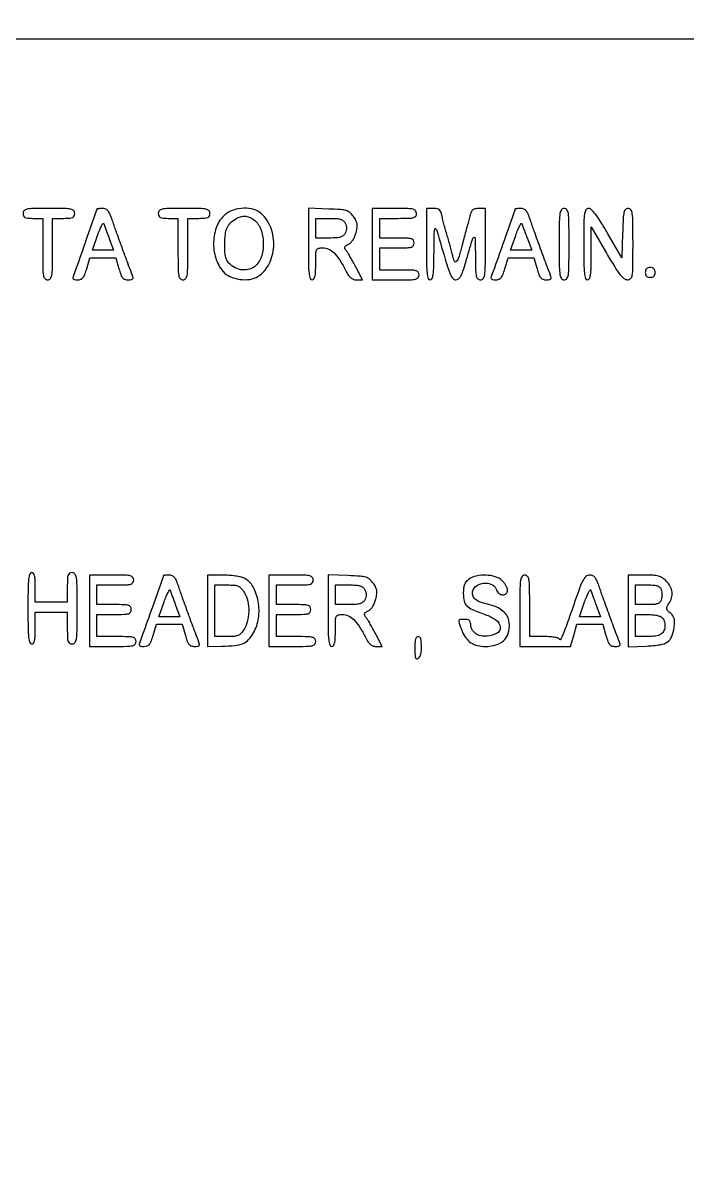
# Model space of a CAD drawing. Extents: x 0 to 1066, y 0 to 761.
# Drawn here: x 897.26 to 920.12, y 696.9 to 735.98 of the extents above; entities that cross this region are included whole.
import ezdxf

# ---------------------------------------------------------------- set-up
doc = ezdxf.new("R2010")
doc.units = 0
doc.header["$MEASUREMENT"] = 0

msp = doc.modelspace()

# ---------------------------------------------------------------- linework, layer by layer
msp.add_lwpolyline([(183.390323, 95.266879, 0.000001), (192.989143, 95.254457, 0.000118)], format="xyb")
for points in [[(409.06215, 749.15415), (40.8618, 749.132981), (40.8618, 380.65769), (40.8618, 12.1824), (501.2973, 12.1824), (961.7328, 12.1824), (961.7328, 380.646631), (961.7328, 749.110861), (961.41555, 749.1633, 0.040886), (961.153339, 749.184871, 0.000002), (934.190609, 749.194398, 0.000089), (904.448031, 749.199508, 0.000054), (869.1804, 749.195529, -0.000029), (813.61687, 749.186499, -0.000004), (696.10453, 749.175037, -0.000004), (556.774728, 749.163736, -0.000004)], [(897.2676, 729.4212, 0.094959), (897.284163, 729.334774, 0.184152), (897.33105, 729.283725, 0.098846), (897.424039, 729.25833, 0.017388), (897.606, 729.252), (897.9444, 729.252), (897.9444, 728.1945, 0.002827), (897.948131, 727.534541, 0.036854), (897.968934, 727.290337, 0.138781), (898.020194, 727.179868, 0.218517), (898.1136, 727.137, 0.218517), (898.207006, 727.179868, 0.138781), (898.258266, 727.290337, 0.036854), (898.279069, 727.534541, 0.002827), (898.2828, 728.1945), (898.2828, 729.252), (898.6635, 729.252, 0.013964), (898.873258, 729.257859, 0.090841), (898.975463, 729.28255, 0.188085), (899.026034, 729.333595, 0.102588), (899.0442, 729.4212, 0.193568), (899.007002, 729.513685, 0.15568), (898.912013, 729.565221, 0.043488), (898.703005, 729.586467, 0.003595), (898.1559, 729.5904, 0.003595), (897.608795, 729.586467, 0.043488), (897.399788, 729.565221, 0.15568), (897.304798, 729.513685, 0.193568)], [(899.805595, 729.56925, -0.084799), (899.799091, 729.531234, -0.000052), (899.43312, 728.492462, -0.000388), (899.097576, 727.542728, -0.009822), (899.000575, 727.28505, 0.060048), (898.980983, 727.211319, 0.230938), (898.995232, 727.167462, 0.170663), (899.043325, 727.143354, 0.031659), (899.143579, 727.137, 0.086283), (899.251694, 727.155797, 0.134827), (899.328523, 727.209759, 0.082591), (899.390596, 727.31677, 0.018432), (899.458068, 727.5177), (899.570476, 727.8984), (900.015443, 727.8984), (900.460411, 727.8984), (900.567, 727.5177, 0.017944), (900.632385, 727.31279, 0.087286), (900.692612, 727.207331, 0.141822), (900.769834, 727.154952, 0.078722), (900.883146, 727.137, 0.029308), (900.988292, 727.143168, 0.166988), (901.038022, 727.167076, 0.236769), (901.052864, 727.210866, 0.061225), (901.03309, 727.28505, -0.006965), (900.910801, 727.601406, -0.001209), (900.689545, 728.20284, -0.001323), (900.469817, 728.809587, -0.005089), (900.338052, 729.18855, 0.017403), (900.259281, 729.3983, 0.074917), (900.190522, 729.512075, 0.125362), (900.110816, 729.569972, 0.094981), (900.004249, 729.5904, 0.00999), (899.928084, 729.588878, 0.016528), (899.863952, 729.584187, 0.010464), (899.812848, 729.577662, 0.371455)], [(901.9206, 729.4212, 0.094959), (901.937163, 729.334774, 0.184152), (901.98405, 729.283725, 0.098846), (902.077039, 729.25833, 0.017388), (902.259, 729.252), (902.5974, 729.252), (902.5974, 728.1945, 0.002827), (902.601131, 727.534541, 0.036854), (902.621934, 727.290337, 0.138781), (902.673194, 727.179868, 0.218517), (902.7666, 727.137, 0.218517), (902.860006, 727.179868, 0.138781), (902.911266, 727.290337, 0.036854), (902.932069, 727.534541, 0.002827), (902.9358, 728.1945), (902.9358, 729.252), (903.3165, 729.252, 0.013964), (903.526258, 729.257859, 0.090841), (903.628463, 729.28255, 0.188085), (903.679034, 729.333595, 0.102588), (903.6972, 729.4212, 0.193568), (903.660002, 729.513685, 0.15568), (903.565013, 729.565221, 0.043488), (903.356005, 729.586467, 0.003595), (902.8089, 729.5904, 0.003595), (902.261795, 729.586467, 0.043488), (902.052788, 729.565221, 0.15568), (901.957798, 729.513685, 0.193568)], [(904.219603, 729.378373, 0.123885), (903.936412, 728.985677, 0.085485), (903.822837, 728.446757, 0.082885), (903.895308, 727.884736, 0.104562), (904.147039, 727.426126, 0.111799), (904.385009, 727.249775, 0.06908), (904.721408, 727.154081, 0.069045), (905.071365, 727.153615, 0.111332), (905.349282, 727.257681, 0.131426), (905.730039, 727.68366, 0.103697), (905.890454, 728.283311, 0.101152), (905.79779, 728.909653, 0.118621), (905.467171, 729.409219, 0.118666), (905.207435, 729.555801, 0.075716), (904.861756, 729.599738, 0.073305), (904.506741, 729.538407, 0.095814)], [(905.198697, 729.206639, -0.143223), (905.426398, 728.922323, -0.079931), (905.52886, 728.487153, -0.077332), (905.490665, 728.026018, -0.11509), (905.309396, 727.66575, -0.119537), (905.120984, 727.526195, -0.098447), (904.875327, 727.475552, -0.09388), (904.618877, 727.522262, -0.097006), (904.400603, 727.659347, -0.056872), (904.299683, 727.77844, -0.080028), (904.241787, 727.904796, -0.054705), (904.213963, 728.076524, -0.014142), (904.207491, 728.357297, -0.025001), (904.226555, 728.702155, -0.075567), (904.285982, 728.929138, -0.098225), (904.399437, 729.094005, -0.062967), (904.5855, 729.234419, -0.051006), (904.750266, 729.307758, -0.090781), (904.896914, 729.327795, -0.090761), (905.041171, 729.294581, -0.050966)], [(907.0812, 728.367121, 0.003202), (907.085526, 727.691613, 0.022501), (907.104532, 727.36317, 0.049121), (907.14043, 727.186947, 0.329081), (907.2081, 727.137, 0.232029), (907.269837, 727.16728, 0.108427), (907.308969, 727.2498, 0.047315), (907.329701, 727.405657, 0.00942), (907.335, 727.6869, -0.00595), (907.339307, 728.048865, -0.096871), (907.365344, 728.166998, -0.238613), (907.43001, 728.220615, -0.056005), (907.574053, 728.2368, -0.111153), (907.775505, 728.191456, -0.081177), (907.96482, 728.060601, -0.058854), (908.15051, 727.833971, -0.025924), (908.342372, 727.49655, 0.021841), (908.442116, 727.317753, 0.069009), (908.52927, 727.212227, 0.100305), (908.621778, 727.156432, 0.085906), (908.734045, 727.137), (908.94525, 727.137), (908.739073, 727.53885, 0.006834), (908.651006, 727.704872, 0.006481), (908.556898, 727.871412, 0.006451), (908.469851, 728.01656, 0.022591), (908.408427, 728.106675, -0.02569), (908.341848, 728.205664, -0.192002), (908.332929, 728.260464, -0.198014), (908.364263, 728.30539, -0.027525), (908.465128, 728.362575, 0.089041), (908.543081, 728.420414, 0.046566), (908.617598, 728.516076, 0.042448), (908.680834, 728.636402, 0.038847), (908.725064, 728.769263, 0.026721), (908.759034, 728.945622, 0.076578), (908.757042, 729.070041, 0.082928), (908.718016, 729.182384, 0.035157), (908.631672, 729.317062, 0.057331), (908.509102, 729.44734, 0.10358), (908.380717, 729.516632, 0.055706), (908.185585, 729.551574, 0.007564), (907.770358, 729.572671), (907.0812, 729.597243)], [(908.3502, 729.0828, -0.049536), (908.386362, 728.995426, -0.073486), (908.398453, 728.9136, -0.073486), (908.386362, 728.831774, -0.049536), (908.3502, 728.7444, -0.09537), (908.281305, 728.659475, -0.100861), (908.187066, 728.608233, -0.059921), (908.042032, 728.582248, -0.014397), (907.797323, 728.5752), (907.335, 728.5752), (907.335, 728.9136), (907.335, 729.252), (907.797323, 729.252, -0.014397), (908.042032, 729.244952, -0.059921), (908.187066, 729.218967, -0.100861), (908.281305, 729.167725, -0.09537)], [(909.2808, 728.3637), (909.2808, 727.137), (910.0845, 727.137, 0.004147), (910.575209, 727.14107, 0.047763), (910.766588, 727.162603, 0.16431), (910.853994, 727.214193, 0.179874), (910.8882, 727.3062, 0.157888), (910.85866, 727.397416, 0.176663), (910.78245, 727.448962, 0.055952), (910.617578, 727.471053, 0.005351), (910.2114, 727.4754), (909.5346, 727.4754), (909.5346, 727.8561), (909.5346, 728.2368), (910.1268, 728.2368, 0.006583), (910.476692, 728.241407, 0.063075), (910.623825, 728.263993, 0.183695), (910.69267, 728.315426, 0.142406), (910.719, 728.406, 0.142406), (910.69267, 728.496574, 0.183695), (910.623825, 728.548007, 0.063075), (910.476692, 728.570593, 0.006583), (910.1268, 728.5752), (909.5346, 728.5752), (909.5346, 728.9136), (909.5346, 729.252), (910.1691, 729.252, 0.005909), (910.547126, 729.256467, 0.059311), (910.703138, 729.27879, 0.180365), (910.775656, 729.330288, 0.150217), (910.8036, 729.4212, 0.17273), (910.770927, 729.512957, 0.168559), (910.687275, 729.56455, 0.050222), (910.504722, 729.586249, 0.004487), (910.0422, 729.5904), (909.2808, 729.5904)], [(911.142, 728.3637, 0.003213), (911.146328, 727.690179, 0.022561), (911.165338, 727.3626, 0.049302), (911.201253, 727.186877, 0.328801), (911.2689, 727.137, 0.305395), (911.335134, 727.181616, 0.062503), (911.373402, 727.325264, 0.027449), (911.39521, 727.59516, 0.004264), (911.404437, 728.13105, -0.002416), (911.411785, 728.674522, -0.029471), (911.427846, 728.881943, -0.603012), (911.459612, 728.893514, -0.138127), (911.500091, 728.829, 0.001112), (911.833607, 727.703384, 0.020238), (911.955204, 727.349251, 0.077221), (912.047419, 727.190177, 0.226588), (912.158737, 727.137, 0.178321), (912.246945, 727.169492, 0.090477), (912.322767, 727.262402, 0.045479), (912.399422, 727.43728, 0.010027), (912.497009, 727.75035, -0.001209), (912.723305, 728.524115, -0.180504), (912.778126, 728.597117, -0.586533), (912.819168, 728.575153, -0.002598), (912.827321, 727.96185, 0.004063), (912.835482, 727.45881, 0.046466), (912.858647, 727.262091, 0.159576), (912.910938, 727.172136, 0.183972), (913.0032, 727.137, 0.240299), (913.097522, 727.185109, 0.123223), (913.148333, 727.311487, 0.031956), (913.168811, 727.590838, 0.002322), (913.1724, 728.3637), (913.1724, 729.5904), (912.937835, 729.5904, 0.057703), (912.807747, 729.575337, 0.150789), (912.727417, 729.528284, 0.102355), (912.669477, 729.431096, 0.018959), (912.60848, 729.23085, 0.000085), (912.561737, 729.053426, 0.000034), (912.49745, 728.809172, 0.000033), (912.428016, 728.54522, 0.000041), (912.363614, 728.30025, -0.009374), (912.250179, 727.899352, -0.115475), (912.171191, 727.762801, -0.538762), (912.104254, 727.774423, -0.053672), (912.045597, 727.96185, 0.012912), (912.018467, 728.082109, 0.003926), (911.971247, 728.262841, 0.003928), (911.915136, 728.464594, 0.004276), (911.857378, 728.6598, -0.00492), (911.799894, 728.855006, -0.004529), (911.744602, 729.056759, -0.004526), (911.698571, 729.237501, -0.014927), (911.672881, 729.35775, 0.043617), (911.639978, 729.477663, 0.134321), (911.591398, 729.545421, 0.130778), (911.514229, 729.580034, 0.040414), (911.386198, 729.5904), (911.142, 729.5904)], [(914.187595, 729.56925, -0.084799), (914.181091, 729.531234, -0.000052), (913.81512, 728.492462, -0.000388), (913.479576, 727.542728, -0.009822), (913.382575, 727.28505, 0.060048), (913.362983, 727.211319, 0.230938), (913.377232, 727.167462, 0.170663), (913.425325, 727.143354, 0.031659), (913.525579, 727.137, 0.086283), (913.633694, 727.155797, 0.134827), (913.710523, 727.209759, 0.082591), (913.772596, 727.31677, 0.018432), (913.840068, 727.5177), (913.952476, 727.8984), (914.397443, 727.8984), (914.842411, 727.8984), (914.949, 727.5177, 0.017944), (915.014385, 727.31279, 0.087286), (915.074612, 727.207331, 0.141822), (915.151834, 727.154952, 0.078722), (915.265146, 727.137, 0.029308), (915.370292, 727.143168, 0.166988), (915.420022, 727.167076, 0.236769), (915.434864, 727.210866, 0.061225), (915.41509, 727.28505, -0.006965), (915.292801, 727.601406, -0.001209), (915.071545, 728.20284, -0.001323), (914.851817, 728.809587, -0.005089), (914.720052, 729.18855, 0.017403), (914.641281, 729.3983, 0.074917), (914.572522, 729.512075, 0.125362), (914.492816, 729.569972, 0.094981), (914.386249, 729.5904, 0.00999), (914.310084, 729.588878, 0.016528), (914.245952, 729.584187, 0.010464), (914.194848, 729.577662, 0.371455)], [(915.7104, 728.3637, 0.002322), (915.713989, 727.590838, 0.031956), (915.734467, 727.311487, 0.123223), (915.785278, 727.185109, 0.240299), (915.8796, 727.137, 0.240299), (915.973922, 727.185109, 0.123223), (916.024733, 727.311487, 0.031956), (916.045211, 727.590838, 0.002322), (916.0488, 728.3637, 0.002322), (916.045211, 729.136562, 0.031956), (916.024733, 729.415912, 0.123223), (915.973922, 729.542291, 0.240299), (915.8796, 729.5904, 0.240299), (915.785278, 729.542291, 0.123223), (915.734467, 729.415912, 0.031956), (915.713989, 729.136562, 0.002322)], [(916.5564, 728.3637, 0.003213), (916.560728, 727.690179, 0.022561), (916.579738, 727.3626, 0.049302), (916.615653, 727.186877, 0.328801), (916.6833, 727.137, 0.295501), (916.748672, 727.179331, 0.070336), (916.786406, 727.310031, 0.029944), (916.80644, 727.557594, 0.004715), (916.812037, 728.04645), (916.813874, 728.9559), (917.340787, 728.049757, 0.006242), (917.620161, 727.582824, 0.029041), (917.799882, 727.325537, 0.052989), (917.937126, 727.185038, 0.170079), (918.05805, 727.140307, 0.199339), (918.166331, 727.183073, 0.163117), (918.224025, 727.294506, 0.036571), (918.245104, 727.553381, 0.002034), (918.2484, 728.3637, 0.002367), (918.244769, 729.130872, 0.031318), (918.224384, 729.413183, 0.117824), (918.174577, 729.541877, 0.246563), (918.08216, 729.5904, 0.195513), (917.991355, 729.553482, 0.145553), (917.938052, 729.458056, 0.043894), (917.910539, 729.251793, 0.004128), (917.89181, 728.740518), (917.8677, 727.890636), (917.374517, 728.740518, 0.007787), (917.134438, 729.139783, 0.025041), (916.957601, 729.39441, 0.035073), (916.819747, 729.549318, 0.195814), (916.718867, 729.5904, 0.254619), (916.628861, 729.541388, 0.110911), (916.580351, 729.409558, 0.030502), (916.560087, 729.123386, 0.002427)], [(900.231755, 728.55405), (900.381544, 728.1522), (900.019238, 728.1522), (899.656932, 728.1522), (899.834743, 728.666618, -0.011999), (899.905493, 728.856424, -0.026422), (899.970517, 728.996859, -0.047278), (900.020834, 729.073501, -0.601846), (900.04726, 729.068468, 0.009837), (900.069096, 729.002295, 0.001488), (900.115771, 728.870923, 0.001668), (900.171862, 728.716156, 0.001442)], [(914.613755, 728.55405), (914.763544, 728.1522), (914.401238, 728.1522), (914.038932, 728.1522), (914.216743, 728.666618, -0.011999), (914.287493, 728.856424, -0.026422), (914.352517, 728.996859, -0.047278), (914.402834, 729.073501, -0.601846), (914.42926, 729.068468, 0.009837), (914.451096, 729.002295, 0.001488), (914.497771, 728.870923, 0.001668), (914.553862, 728.716156, 0.001442)], [(918.6714, 727.3908, 0.072254), (918.682131, 727.316931, 0.124864), (918.7137, 727.2639, 0.124864), (918.766731, 727.232331, 0.072254), (918.8406, 727.2216, 0.072254), (918.914469, 727.232331, 0.124864), (918.9675, 727.2639, 0.124864), (918.999069, 727.316931, 0.072254), (919.0098, 727.3908, 0.072254), (918.999069, 727.464669, 0.124864), (918.9675, 727.5177, 0.124864), (918.914469, 727.549269, 0.072254), (918.8406, 727.56, 0.072254), (918.766731, 727.549269, 0.124864), (918.7137, 727.5177, 0.124864), (918.682131, 727.464669, 0.072254)], [(897.4368, 715.8429, 0.003213), (897.441128, 715.169379, 0.022561), (897.460138, 714.8418, 0.049302), (897.496053, 714.666077, 0.328801), (897.5637, 714.6162, 0.232029), (897.625437, 714.64648, 0.108427), (897.664569, 714.729, 0.047315), (897.685301, 714.884857, 0.00942), (897.6906, 715.1661), (897.6906, 715.716), (898.2405, 715.716), (898.7904, 715.716), (898.7904, 715.1661, 0.007414), (898.795171, 714.84432, 0.067313), (898.818058, 714.706087, 0.186514), (898.869413, 714.640904, 0.134481), (898.9596, 714.6162, 0.240299), (899.053922, 714.664309, 0.123223), (899.104733, 714.790687, 0.031956), (899.125211, 715.070038, 0.002322), (899.1288, 715.8429, 0.002322), (899.125211, 716.615762, 0.031956), (899.104733, 716.895112, 0.123223), (899.053922, 717.021491, 0.240299), (898.9596, 717.0696, 0.12648), (898.869868, 717.046532, 0.188641), (898.8186, 716.985, 0.072107), (898.795367, 716.855698, 0.008455), (898.7904, 716.562), (898.7904, 716.0544), (898.2405, 716.0544), (897.6906, 716.0544), (897.6906, 716.562, 0.010614), (897.685147, 716.818841, 0.050675), (897.664163, 716.96385, 0.113455), (897.624868, 717.04103, 0.222027), (897.5637, 717.0696, 0.328801), (897.496053, 717.019723, 0.049302), (897.460138, 716.844, 0.022561), (897.441128, 716.516421, 0.003213)], [(899.5518, 715.7583), (899.5518, 714.5316), (900.3555, 714.5316, 0.004147), (900.846209, 714.53567, 0.047763), (901.037588, 714.557203, 0.16431), (901.124994, 714.608793, 0.179874), (901.1592, 714.7008, 0.157888), (901.12966, 714.792016, 0.176663), (901.05345, 714.843562, 0.055952), (900.888578, 714.865653, 0.005351), (900.4824, 714.87), (899.8056, 714.87), (899.8056, 715.2507), (899.8056, 715.6314), (900.3978, 715.6314, 0.006583), (900.747692, 715.636007, 0.063075), (900.894825, 715.658593, 0.183695), (900.96367, 715.710026, 0.142406), (900.99, 715.8006, 0.142406), (900.96367, 715.891174, 0.183695), (900.894825, 715.942607, 0.063075), (900.747692, 715.965193, 0.006583), (900.3978, 715.9698), (899.8056, 715.9698), (899.8056, 716.3082), (899.8056, 716.6466), (900.4401, 716.6466, 0.005909), (900.818126, 716.651067, 0.059311), (900.974138, 716.67339, 0.180365), (901.046656, 716.724888, 0.150217), (901.0746, 716.8158, 0.17273), (901.041927, 716.907557, 0.168559), (900.958275, 716.95915, 0.050222), (900.775722, 716.980849, 0.004487), (900.3132, 716.985), (899.5518, 716.985)], [(902.089795, 716.96385, -0.084799), (902.083291, 716.925834, -0.000052), (901.71732, 715.887062, -0.000388), (901.381776, 714.937328, -0.009822), (901.284775, 714.67965, 0.060048), (901.265183, 714.605919, 0.230938), (901.279432, 714.562062, 0.170663), (901.327525, 714.537954, 0.031659), (901.427779, 714.5316, 0.086283), (901.535894, 714.550397, 0.134827), (901.612723, 714.604359, 0.082591), (901.674796, 714.71137, 0.018432), (901.742268, 714.9123), (901.854676, 715.293), (902.299643, 715.293), (902.744611, 715.293), (902.8512, 714.9123, 0.017944), (902.916585, 714.70739, 0.087286), (902.976812, 714.601931, 0.141822), (903.054034, 714.549552, 0.078722), (903.167346, 714.5316, 0.029308), (903.272492, 714.537768, 0.166988), (903.322222, 714.561676, 0.236769), (903.337064, 714.605466, 0.061225), (903.31729, 714.67965, -0.006965), (903.195001, 714.996006, -0.001209), (902.973745, 715.59744, -0.001323), (902.754017, 716.204187, -0.005089), (902.622252, 716.58315, 0.017403), (902.543481, 716.7929, 0.074917), (902.474722, 716.906675, 0.125362), (902.395016, 716.964572, 0.094981), (902.288449, 716.985, 0.00999), (902.212284, 716.983478, 0.016528), (902.148152, 716.978787, 0.010464), (902.097048, 716.972262, 0.371455)], [(903.6126, 715.7583), (903.6126, 714.5316), (904.09905, 714.540033, 0.018847), (904.56202, 714.565533, 0.076273), (904.835429, 714.633881, 0.107083), (905.026618, 714.767669, 0.057946), (905.196822, 715.000564, 0.09461), (905.367813, 715.505218, 0.077415), (905.358401, 716.075831, 0.083451), (905.182767, 716.576265, 0.148656), (904.872584, 716.878003, 0.065462), (904.76024, 716.918466, 0.01784), (904.574259, 716.952174, 0.017725), (904.358631, 716.975591, 0.017594), (904.14135, 716.983753), (903.6126, 716.985)], [(905.7276, 715.7583), (905.7276, 714.5316), (906.5313, 714.5316, 0.004147), (907.022009, 714.53567, 0.047763), (907.213388, 714.557203, 0.16431), (907.300794, 714.608793, 0.179874), (907.335, 714.7008, 0.157888), (907.30546, 714.792016, 0.176663), (907.22925, 714.843562, 0.055952), (907.064378, 714.865653, 0.005351), (906.6582, 714.87), (905.9814, 714.87), (905.9814, 715.2507), (905.9814, 715.6314), (906.5736, 715.6314, 0.006583), (906.923492, 715.636007, 0.063075), (907.070625, 715.658593, 0.183695), (907.13947, 715.710026, 0.142406), (907.1658, 715.8006, 0.142406), (907.13947, 715.891174, 0.183695), (907.070625, 715.942607, 0.063075), (906.923492, 715.965193, 0.006583), (906.5736, 715.9698), (905.9814, 715.9698), (905.9814, 716.3082), (905.9814, 716.6466), (906.6159, 716.6466, 0.005909), (906.993926, 716.651067, 0.059311), (907.149938, 716.67339, 0.180365), (907.222456, 716.724888, 0.150217), (907.2504, 716.8158, 0.17273), (907.217727, 716.907557, 0.168559), (907.134075, 716.95915, 0.050222), (906.951522, 716.980849, 0.004487), (906.489, 716.985), (905.7276, 716.985)], [(907.758, 715.761721, 0.003202), (907.762326, 715.086213, 0.022501), (907.781332, 714.75777, 0.049121), (907.81723, 714.581547, 0.329081), (907.8849, 714.5316, 0.232029), (907.946637, 714.56188, 0.108427), (907.985769, 714.6444, 0.047315), (908.006501, 714.800257, 0.00942), (908.0118, 715.0815, -0.00595), (908.016107, 715.443465, -0.096871), (908.042144, 715.561598, -0.238613), (908.10681, 715.615215, -0.056005), (908.250853, 715.6314, -0.111153), (908.452305, 715.586056, -0.081177), (908.64162, 715.455201, -0.058854), (908.82731, 715.228571, -0.025924), (909.019172, 714.89115, 0.021841), (909.118916, 714.712353, 0.069009), (909.20607, 714.606827, 0.100305), (909.298578, 714.551032, 0.085906), (909.410845, 714.5316), (909.62205, 714.5316), (909.415873, 714.93345, 0.006834), (909.327806, 715.099472, 0.006481), (909.233698, 715.266012, 0.006451), (909.146651, 715.41116, 0.022591), (909.085227, 715.501275, -0.02569), (909.018648, 715.600264, -0.192002), (909.009729, 715.655064, -0.198014), (909.041063, 715.69999, -0.027525), (909.141928, 715.757175, 0.089041), (909.219881, 715.815014, 0.046566), (909.294398, 715.910676, 0.042448), (909.357634, 716.031002, 0.038847), (909.401864, 716.163863, 0.026721), (909.435834, 716.340222, 0.076578), (909.433842, 716.464641, 0.082928), (909.394816, 716.576984, 0.035157), (909.308472, 716.711662, 0.057331), (909.185902, 716.84194, 0.10358), (909.057517, 716.911232, 0.055706), (908.862385, 716.946174, 0.007564), (908.447158, 716.967271), (907.758, 716.991843)], [(912.60135, 716.843344, 0.064007), (912.508552, 716.759132, 0.085808), (912.450751, 716.661565, 0.066535), (912.420234, 716.531674, 0.024477), (912.411, 716.343158, 0.055339), (912.439637, 716.085212, 0.149321), (912.529873, 715.926724, 0.090969), (912.723644, 715.801062, 0.013145), (913.165097, 715.631057, -0.070637), (913.539595, 715.434969, -0.215768), (913.679351, 715.192224, -0.299828), (913.571596, 714.987864, -0.104684), (913.237804, 714.88667, -0.073735), (913.011338, 714.900605, -0.104161), (912.827047, 714.982073, -0.119079), (912.707723, 715.120912, -0.118782), (912.6648, 715.299043, 0.082235), (912.652346, 715.374252, 0.147435), (912.616233, 715.424734, 0.119852), (912.552024, 715.453294, 0.045016), (912.4533, 715.4622, 0.028442), (912.298893, 715.45341, 0.327023), (912.256792, 715.414513, 0.139119), (912.263429, 715.335342, 0.005125), (912.373289, 715.052401, 0.065244), (912.502077, 714.822652, 0.088006), (912.675442, 714.659838, 0.085852), (912.89774, 714.563965, 0.059042), (913.170873, 714.5316, 0.079385), (913.560077, 714.593786, 0.130563), (913.837888, 714.774424, 0.137881), (913.980028, 715.060902, 0.093265), (913.980228, 715.427647, 0.114024), (913.896695, 715.618528, 0.079467), (913.72767, 715.783286, 0.063948), (913.478322, 715.9151, 0.038754), (913.157166, 716.007834, -0.060203), (912.940487, 716.080577, -0.103319), (912.789406, 716.195445, -0.141227), (912.725042, 716.334235, -0.162669), (912.749478, 716.477546, -0.149104), (912.923237, 716.650603, -0.123853), (913.177631, 716.713098, -0.133716), (913.416953, 716.6465, -0.183571), (913.554473, 716.473072, 0.153609), (913.636387, 716.356412, 0.157876), (913.769416, 716.309261, 0.194842), (913.885396, 716.352572, 0.210147), (913.9338, 716.462653, 0.093821), (913.920133, 716.534846, 0.037607), (913.876283, 716.62577, 0.035541), (913.812923, 716.719263, 0.037508), (913.737997, 716.801053, 0.118482), (913.51227, 716.929794, 0.061394), (913.189923, 716.981756, 0.060569), (912.857756, 716.953854, 0.10142)], [(914.3568, 715.7583), (914.3568, 714.5316), (915.226631, 714.5316), (916.096461, 714.5316), (916.208868, 714.9123), (916.321276, 715.293), (916.766243, 715.293), (917.211211, 715.293), (917.3178, 714.9123, 0.017944), (917.383185, 714.70739, 0.087286), (917.443412, 714.601931, 0.141822), (917.520634, 714.549552, 0.078722), (917.633946, 714.5316, 0.029308), (917.739092, 714.537768, 0.166988), (917.788822, 714.561676, 0.236769), (917.803664, 714.605466, 0.061225), (917.78389, 714.67965, -0.006965), (917.661601, 714.996006, -0.001209), (917.440345, 715.59744, -0.001323), (917.220617, 716.204187, -0.005089), (917.088852, 716.58315, 0.017956), (917.011884, 716.787414, 0.070049), (916.943108, 716.903164, 0.117315), (916.865569, 716.963496, 0.107327), (916.766542, 716.985, 0.184102), (916.629254, 716.932676, 0.099007), (916.518761, 716.785864, 0.027305), (916.381951, 716.456047, 0.001738), (916.037811, 715.467901, -0.007137), (915.929957, 715.168657, -0.013896), (915.833929, 714.933703, -0.012768), (915.75568, 714.768059, -0.667021), (915.72965, 714.769951, 0.233159), (915.687723, 714.812343, 0.036901), (915.571215, 714.843213, 0.031075), (915.40675, 714.863564, 0.015247), (915.19575, 714.87), (914.6952, 714.87), (914.6952, 715.9275, 0.002827), (914.691469, 716.587459, 0.036854), (914.670666, 716.831662, 0.138781), (914.619406, 716.942132, 0.218517), (914.526, 716.985, 0.240299), (914.431678, 716.936891, 0.123223), (914.380867, 716.810512, 0.031956), (914.360389, 716.531162, 0.002322)], [(918.0792, 715.749053), (918.0792, 714.513106), (918.712249, 714.545074, 0.024309), (919.183174, 714.591879, 0.112633), (919.436326, 714.690648, 0.153372), (919.580142, 714.872135, 0.058166), (919.66088, 715.188948, 0.023573), (919.676621, 715.371107, 0.073694), (919.66339, 715.493063, 0.094912), (919.618036, 715.588302, 0.057312), (919.532725, 715.680208, -0.027153), (919.438013, 715.770659, -0.149392), (919.407177, 715.833288, -0.161279), (919.417837, 715.89982, -0.033096), (919.480333, 716.002945, 0.080592), (919.574689, 716.198187, 0.100315), (919.592643, 716.398537, 0.097349), (919.530981, 716.594623, 0.071783), (919.394345, 716.777345, 0.050512), (919.260195, 716.886821, 0.079484), (919.125003, 716.947987, 0.053942), (918.94251, 716.977152, 0.012674), (918.632945, 716.985), (918.0792, 716.985)], [(902.515955, 715.94865), (902.665744, 715.5468), (902.303438, 715.5468), (901.941132, 715.5468), (902.118943, 716.061218, -0.011999), (902.189693, 716.251024, -0.026422), (902.254717, 716.391459, -0.047278), (902.305034, 716.468101, -0.601846), (902.33146, 716.463068, 0.009837), (902.353296, 716.396895, 0.001488), (902.399971, 716.265523, 0.001668), (902.456062, 716.110756, 0.001442)], [(904.887553, 716.37165, -0.090931), (904.999874, 716.089931, -0.056823), (905.029935, 715.735009, -0.056208), (904.979025, 715.377188, -0.081785), (904.85023, 715.086309, -0.053857), (904.756967, 714.972766, -0.102503), (904.657965, 714.909135, -0.073821), (904.520288, 714.878409, -0.018052), (904.28745, 714.87), (903.8664, 714.87), (903.8664, 715.7583), (903.8664, 716.6466), (904.290643, 716.6466, -0.017821), (904.540618, 716.637688, -0.090339), (904.675117, 716.603135, -0.111314), (904.774876, 716.526766, -0.033754)], [(909.027, 716.4774, -0.049536), (909.063162, 716.390026, -0.073486), (909.075253, 716.3082, -0.073486), (909.063162, 716.226374, -0.049536), (909.027, 716.139, -0.09537), (908.958105, 716.054075, -0.100861), (908.863866, 716.002833, -0.059921), (908.718832, 715.976848, -0.014397), (908.474123, 715.9698), (908.0118, 715.9698), (908.0118, 716.3082), (908.0118, 716.6466), (908.474123, 716.6466, -0.014397), (908.718832, 716.639552, -0.059921), (908.863866, 716.613567, -0.100861), (908.958105, 716.562325, -0.09537)], [(916.982555, 715.94865), (917.132344, 715.5468), (916.770038, 715.5468), (916.407732, 715.5468), (916.585543, 716.061218, -0.011999), (916.656293, 716.251024, -0.026422), (916.721317, 716.391459, -0.047278), (916.771634, 716.468101, -0.601846), (916.79806, 716.463068, 0.009837), (916.819896, 716.396895, 0.001488), (916.866571, 716.265523, 0.001668), (916.922662, 716.110756, 0.001442)], [(919.2213, 716.4774, -0.047189), (919.237979, 716.40029, -0.029688), (919.243452, 716.3082, -0.029688), (919.237979, 716.21611, -0.047189), (919.2213, 716.139, -0.103276), (919.173162, 716.053574, -0.127418), (919.097871, 716.002247, -0.071188), (918.972844, 715.976546, -0.015153), (918.750299, 715.9698), (918.333, 715.9698), (918.333, 716.3082), (918.333, 716.6466), (918.750299, 716.6466, -0.015153), (918.972844, 716.639854, -0.071188), (919.097871, 716.614153, -0.127418), (919.173162, 716.562826, -0.103276)], [(919.24668, 715.52988, -0.070395), (919.285594, 715.478139, -0.038897), (919.318379, 715.405994, -0.037889), (919.340731, 715.32617, -0.049362), (919.3482, 715.2507, -0.103441), (919.311545, 715.075418, -0.151109), (919.209193, 714.956879, -0.105063), (919.025777, 714.890085, -0.034985), (918.73908, 714.87), (918.333, 714.87), (918.333, 715.2507), (918.333, 715.6314), (918.73908, 715.6314, -0.022886), (918.901985, 715.62394, -0.026473), (919.055696, 715.601578, -0.026952), (919.181895, 715.569181, -0.120635)], [(910.744887, 714.450013, 0.009264), (910.752232, 714.23159, 0.072827), (910.772098, 714.132333, 0.300554), (910.809013, 714.104622, 0.190435), (910.862011, 714.121971, 0.174687), (910.94948, 714.27051, 0.048732), (910.973821, 714.54353, 0.050664), (910.945894, 714.797056, 0.353693), (910.855676, 714.87, 0.226957), (910.802249, 714.844432, 0.105432), (910.766726, 714.774154, 0.053591), (910.747744, 714.649259, 0.014711)]]:
    msp.add_lwpolyline(points, format="xyb", close=True)
msp.add_lwpolyline([(960.8868, 569.4426), (960.8868, 403.4574), (869.3496, 403.4574), (777.8124, 403.4574), (777.8124, 473.6754), (777.8124, 543.8934), (868.7574, 543.8934), (959.7024, 543.8934), (959.7024, 544.4433), (959.7024, 544.9932), (868.7574, 544.9932), (777.8124, 544.9932), (777.8124, 550.7883), (777.8124, 556.5834), (868.7574, 556.5834), (959.7024, 556.5834), (959.7024, 557.1333), (959.7024, 557.6832), (868.7574, 557.6832), (777.8124, 557.6832), (777.8124, 646.5555), (777.8124, 735.4278), (869.3496, 735.4278), (960.8868, 735.4278)], close=True)

doc.saveas('drawing.dxf')
